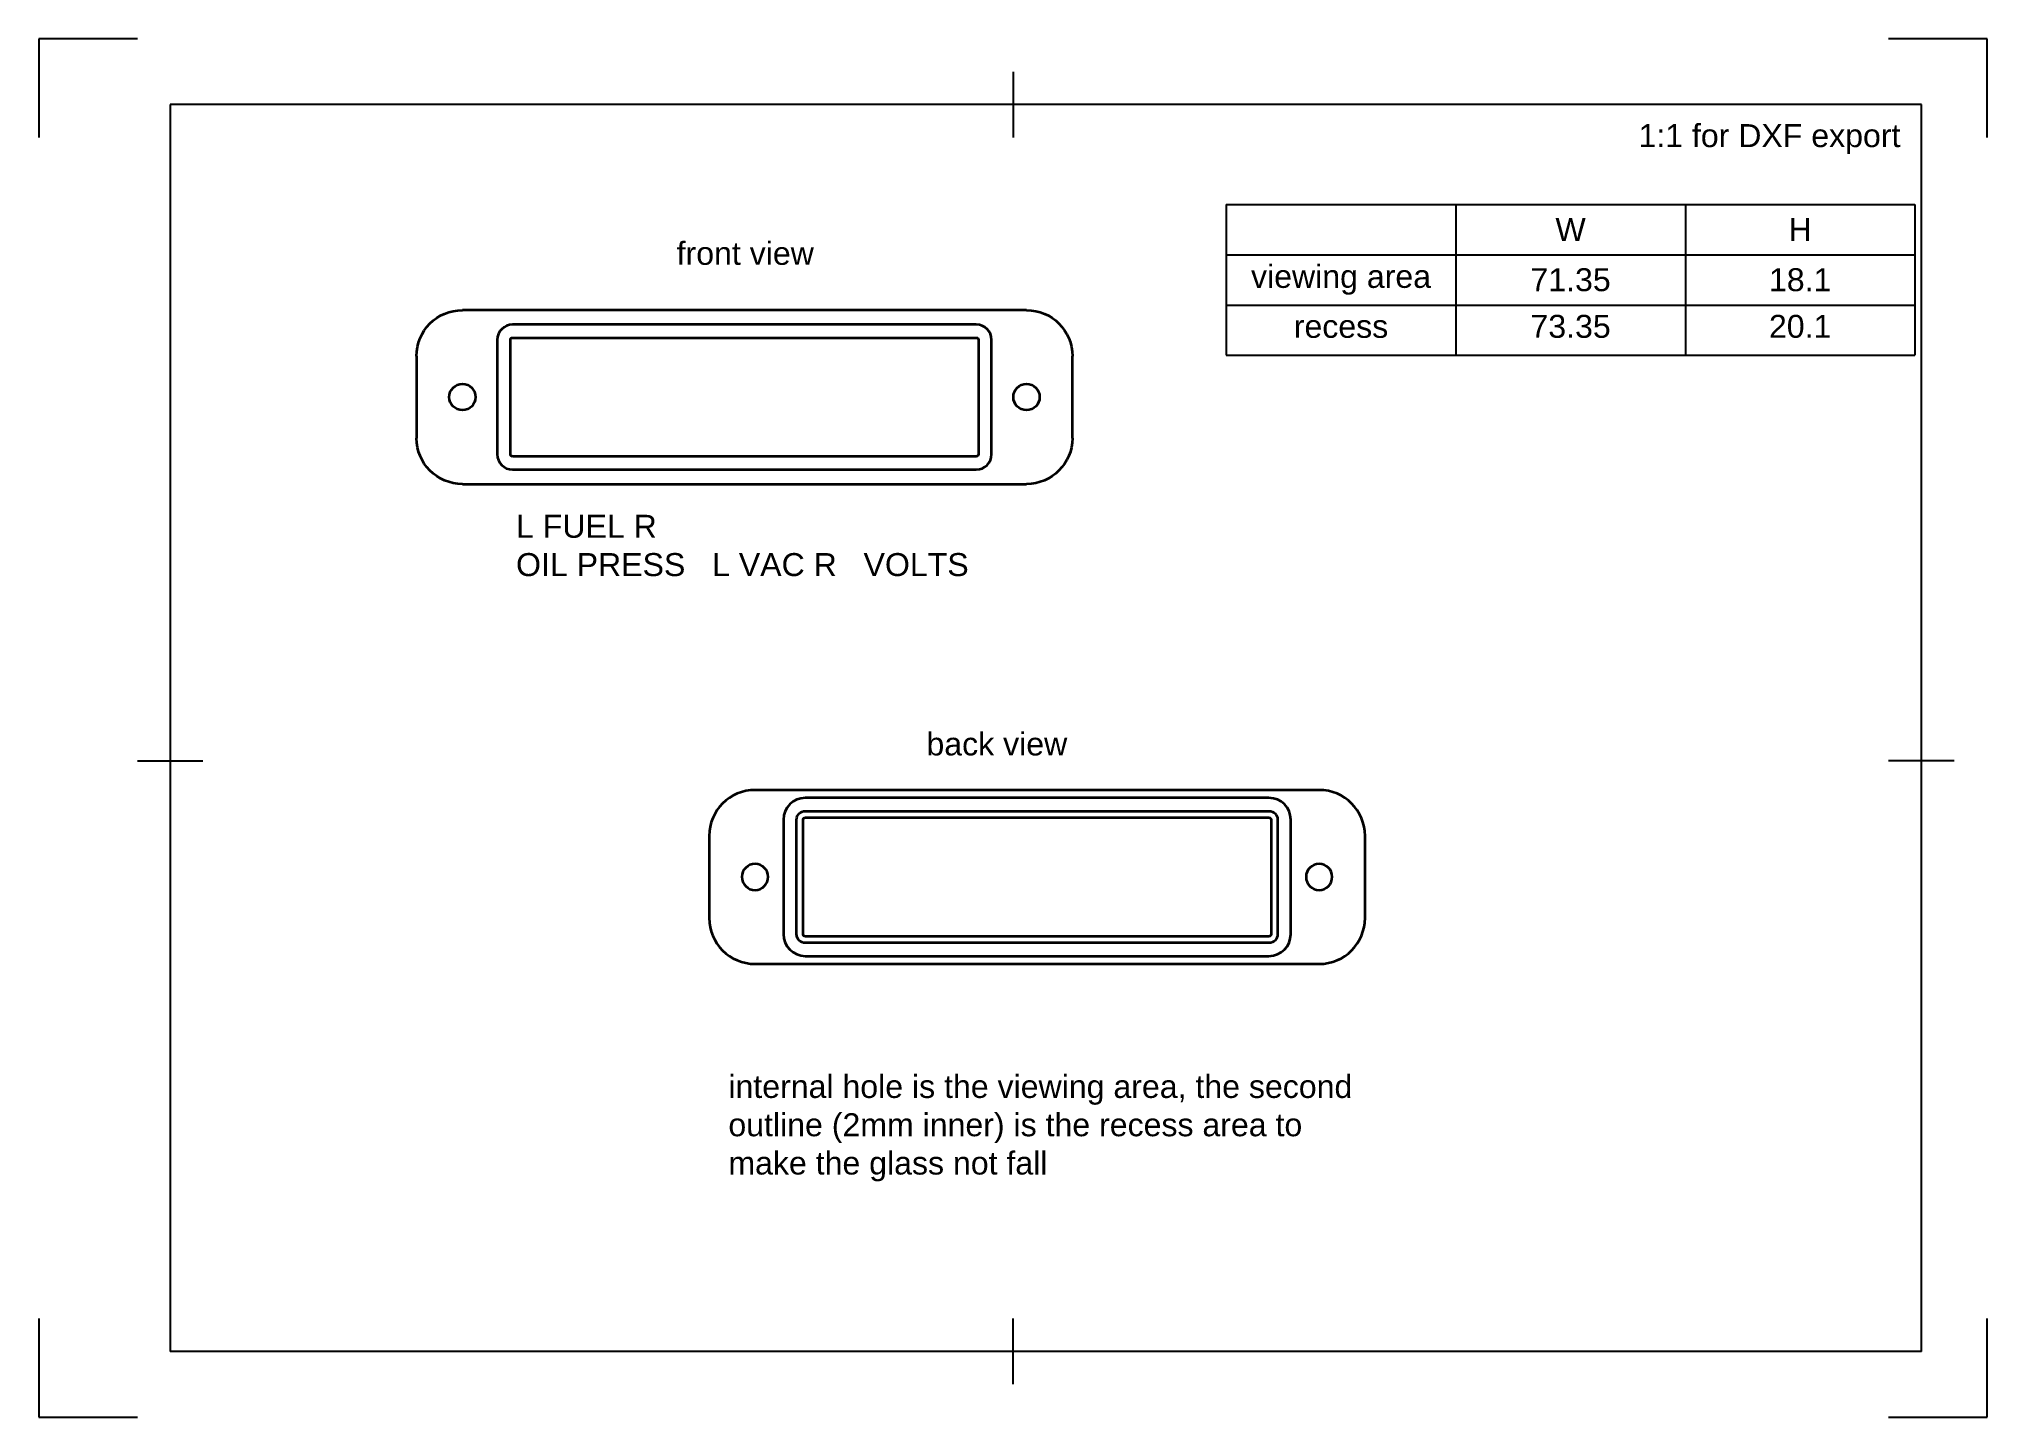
# Model space of a CAD drawing. Header units: millimetres. Extents: x 0 to 297, y 0 to 210.
import ezdxf

# ---------------------------------------------------------------- set-up
doc = ezdxf.new("R2010")
doc.units = ezdxf.units.MM
doc.header["$LTSCALE"] = 0.75
for name, color, linetype, lineweight in [('Annotations', 7, 'Continuous', 18), ('BOM', 7, 'Continuous', 18), ('Border', 7, 'Continuous', 25), ('Visible', 7, 'Continuous', 35)]:
    doc.layers.add(name, color=color, linetype=linetype, lineweight=lineweight)
doc.styles.get("Standard").update_dxf_attribs({"font": 'Arial.ttf'})

# ---------------------------------------------------------------- blocks, each defined once
blk = doc.blocks.new('ISO_A4(L)_SHEET')
at = {"layer": 'Border'}
for p, q in [((0, 210), (0, 195)), ((15, 210), (0, 210)), ((297, 210), (282, 210)), ((297, 195), (297, 210)), ((148.5, 205), (148.5, 195)), ((287, 200), (20, 200)), ((20, 200), (20, 10)), ((287, 10), (287, 200)), ((15, 100), (25, 100)), ((292, 100), (282, 100)), ((0, 15), (0, 0)), ((148.5, 5), (148.5, 15)), ((297, 0), (297, 15)), ((287, 10), (20, 10)), ((0, 0), (15, 0)), ((282, 0), (297, 0))]:
    blk.add_line(p, q, dxfattribs=at)
blk = doc.blocks.new('*T4')
at = {"layer": 'BOM', "color": 0, "linetype": 'ByBlock', "lineweight": -2, "transparency": 16777216}
for p, q in [((0, 0), (105, 0)), ((0, 0), (0, -23)), ((35, 0), (35, -23)), ((70, 0), (70, -23)), ((105, 0), (105, -23)), ((0, -7.666667), (105, -7.666667)), ((0, -15.333333), (105, -15.333333)), ((0, -23), (105, -23))]:
    blk.add_line(p, q, dxfattribs=at)
at = {"layer": 'BOM', "color": 0, "transparency": 16777216, "char_height": 3.5, "width": 32}
for s, insert, attachment_point in [('W', (52.5, -3.833333), 5), ('H', (87.5, -3.833333), 5), ('viewing area', (17.5, -11.5), 5), ('71.35', (52.5, -11.5), 5), ('18.1', (87.5, -11.5), 5), ('recess', (17.5, -16.833333), 2), ('73.35', (52.5, -16.833333), 2), ('20.1', (87.5, -16.833333), 2)]:
    blk.add_mtext(s, dxfattribs=dict(at, insert=insert, attachment_point=attachment_point))

msp = doc.modelspace()

# ---------------------------------------------------------------- linework, layer by layer
at = {"layer": 'Visible'}
for p, q in [((150.556569, 168.680915, 14.5), (64.556569, 168.680915, 14.5)), ((142.906569, 166.480915, 16.5), (72.206569, 166.480915, 16.5)), ((69.881569, 164.155915, 16.5), (69.881569, 146.705915, 16.5)), ((71.881569, 146.705915, 16.5), (71.881569, 164.155915, 16.5)), ((72.206569, 164.480915, 16.5), (142.906569, 164.480915, 16.5)), ((143.231569, 164.155915, 16.5), (143.231569, 146.705915, 16.5)), ((145.231569, 146.705915, 16.5), (145.231569, 164.155915, 16.5)), ((57.556569, 161.680915, 14.5), (57.556569, 149.180915, 14.5)), ((157.556569, 149.180915, 14.5), (157.556569, 161.680915, 14.5)), ((142.906569, 146.380915, 16.5), (72.206569, 146.380915, 16.5)), ((72.206569, 144.380915, 16.5), (142.906569, 144.380915, 16.5)), ((64.556569, 142.180915, 14.5), (150.556569, 142.180915, 14.5))]:
    msp.add_line(p, q, dxfattribs=at)
at = {"layer": 'Visible', "extrusion": (0, 0, -1)}
for p, q in [((195.172666, 95.549292, -12.5), (109.172666, 95.549292, -12.5)), ((187.522666, 94.349292, 17.5), (116.822666, 94.349292, 17.5)), ((116.822666, 92.349292, 17.5), (187.522666, 92.349292, 17.5)), ((113.497666, 91.024292, 17.5), (113.497666, 73.574292, 17.5)), ((115.497666, 73.574292, 17.5), (115.497666, 91.024292, 17.5)), ((116.497666, 73.574292, -12.5), (116.497666, 91.024292, -12.5)), ((116.822666, 91.349292, -12.5), (187.522666, 91.349292, -12.5)), ((187.847666, 91.024292, -12.5), (187.847666, 73.574292, -12.5)), ((188.847666, 91.024292, 17.5), (188.847666, 73.574292, 17.5)), ((190.847666, 73.574292, 17.5), (190.847666, 91.024292, 17.5)), ((102.172666, 88.549292, -12.5), (102.172666, 76.049292, -12.5)), ((202.172666, 76.049292, -12.5), (202.172666, 88.549292, -12.5)), ((187.522666, 73.249292, -12.5), (116.822666, 73.249292, -12.5)), ((187.522666, 72.249292, 17.5), (116.822666, 72.249292, 17.5)), ((109.172666, 69.049292, -12.5), (195.172666, 69.049292, -12.5)), ((116.822666, 70.249292, 17.5), (187.522666, 70.249292, 17.5))]:
    msp.add_line(p, q, dxfattribs=at)
at = {"layer": 'Visible'}
for centre in [(64.556569, 155.430915, 14.5), (150.556569, 155.430915, 14.5)]:
    msp.add_circle(centre, 2, dxfattribs=at)
at = {"layer": 'Visible', "extrusion": (0, 0, -1)}
for centre in [(-109.172666, 82.299292, 12.5), (-195.172666, 82.299292, 12.5)]:
    msp.add_circle(centre, 2, dxfattribs=at)
for centre, radius, start, end in [((-64.556569, 161.680915, -14.5), 7, 0, 90), ((-150.556569, 161.680915, -14.5), 7, 90, 180), ((-72.206569, 164.155915, -16.5), 0.325, 0, 90), ((-142.906569, 164.155915, -16.5), 0.325, 90, 180), ((-64.556569, 149.180915, -14.5), 7, 270, 0), ((-150.556569, 149.180915, -14.5), 7, 180, 270), ((-72.206569, 146.705915, -16.5), 0.325, 270, 0), ((-142.906569, 146.705915, -16.5), 0.325, 180, 270), ((-116.822666, 91.024292, -17.5), 1.325, 360, 90), ((-187.522666, 91.024292, -17.5), 1.325, 90, 180), ((-116.822666, 91.024292, 12.5), 0.325, 0, 90), ((-187.522666, 91.024292, 12.5), 0.325, 90, 180), ((-116.822666, 73.574292, -17.5), 1.325, 270, 360), ((-116.822666, 73.574292, 12.5), 0.325, 270, 360), ((-187.522666, 73.574292, -17.5), 1.325, 180, 270), ((-187.522666, 73.574292, 12.5), 0.325, 180, 270)]:
    msp.add_arc(centre, radius, start, end, dxfattribs=at)
at = {"layer": 'Visible'}
for centre, radius, start, end in [((72.206569, 164.155915, 16.5), 2.325, 90, 180), ((142.906569, 164.155915, 16.5), 2.325, 0, 90), ((72.206569, 146.705915, 16.5), 2.325, 180, 270), ((142.906569, 146.705915, 16.5), 2.325, 270, 0), ((109.172666, 88.549292, -12.5), 7, 90, 180), ((195.172666, 88.549292, -12.5), 7, 0, 90), ((116.822666, 91.024292, 17.5), 3.325, 90, 180), ((187.522666, 91.024292, 17.5), 3.325, 0, 90), ((109.172666, 76.049292, -12.5), 7, 180, 270), ((195.172666, 76.049292, -12.5), 7, 270, 0), ((116.822666, 73.574292, 17.5), 3.325, 180, 270), ((187.522666, 73.574292, 17.5), 3.325, 270, 0)]:
    msp.add_arc(centre, radius, start, end, dxfattribs=at)

# ---------------------------------------------------------------- block references
msp.add_blockref('*T4', (181.0099, 184.79231))
at = {"layer": 'Border'}
msp.add_blockref('ISO_A4(L)_SHEET', (0, 0), dxfattribs=at)

# ---------------------------------------------------------------- texts
at = {"layer": 'Annotations', "char_height": 3.5, "attachment_point": 1}
for s, width, heights, insert in [('1:1 for DXF export', 46.520442, [9.820982], (243.853306, 197.026225)), ('front view', 53.593727, [0], (97.218693, 179.083151)), ('{\\fArial|b0|i0|c0|p0;L FUEL R\\POIL PRESS   L VAC R   VOLTS}', 75.629727, [9.545318], (72.734248, 137.48784)), ('back view', 87.871947, [0], (135.305605, 104.320338)), ('internal hole is the viewing area, the second outline (2mm inner) is the recess area to make the glass not fall', 99.57007, [0], (105.108125, 52.122302))]:
    msp.add_mtext_dynamic_manual_height_columns(s, width=width, gutter_width=17.5, heights=heights, dxfattribs=dict(at, insert=insert))

doc.saveas('drawing.dxf')
